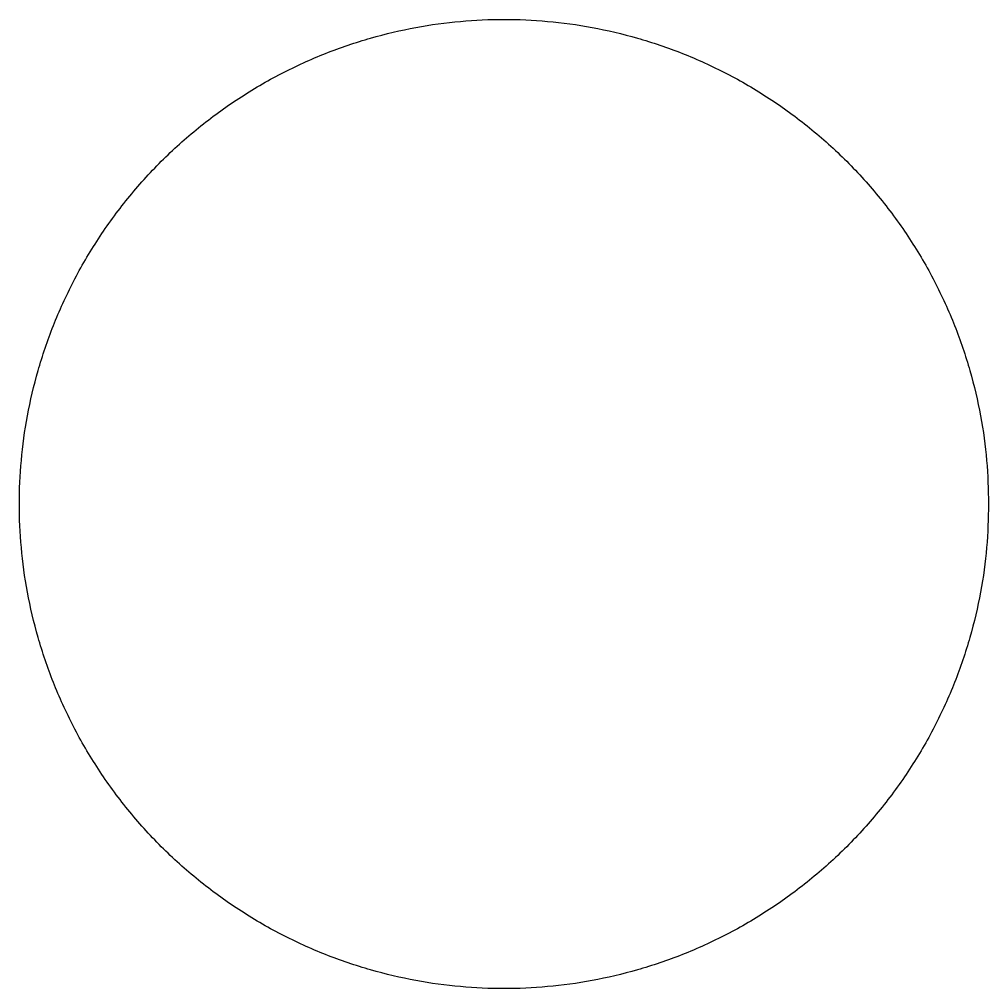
# Model space of a CAD drawing. Header units: millimetres. Extents: x 15 to 65, y 15 to 65.
import ezdxf

# ---------------------------------------------------------------- set-up
doc = ezdxf.new("R2010")
doc.units = ezdxf.units.MM
doc.layers.get('0').update_dxf_attribs({"linetype": 'CONTINUOUS'})

msp = doc.modelspace()

# ---------------------------------------------------------------- linework, layer by layer
msp.add_rational_spline([(65, 40), (65, 65), (40, 65), (15, 65), (15, 40), (15, 15), (40, 15), (65, 15), (65, 40)], [1, 0.707106781187, 1, 0.707106781187, 1, 0.707106781187, 1, 0.707106781187, 1], degree=2, knots=[0, 0, 0, 0.25, 0.25, 0.5, 0.5, 0.75, 0.75, 1, 1, 1])

doc.saveas('drawing.dxf')
